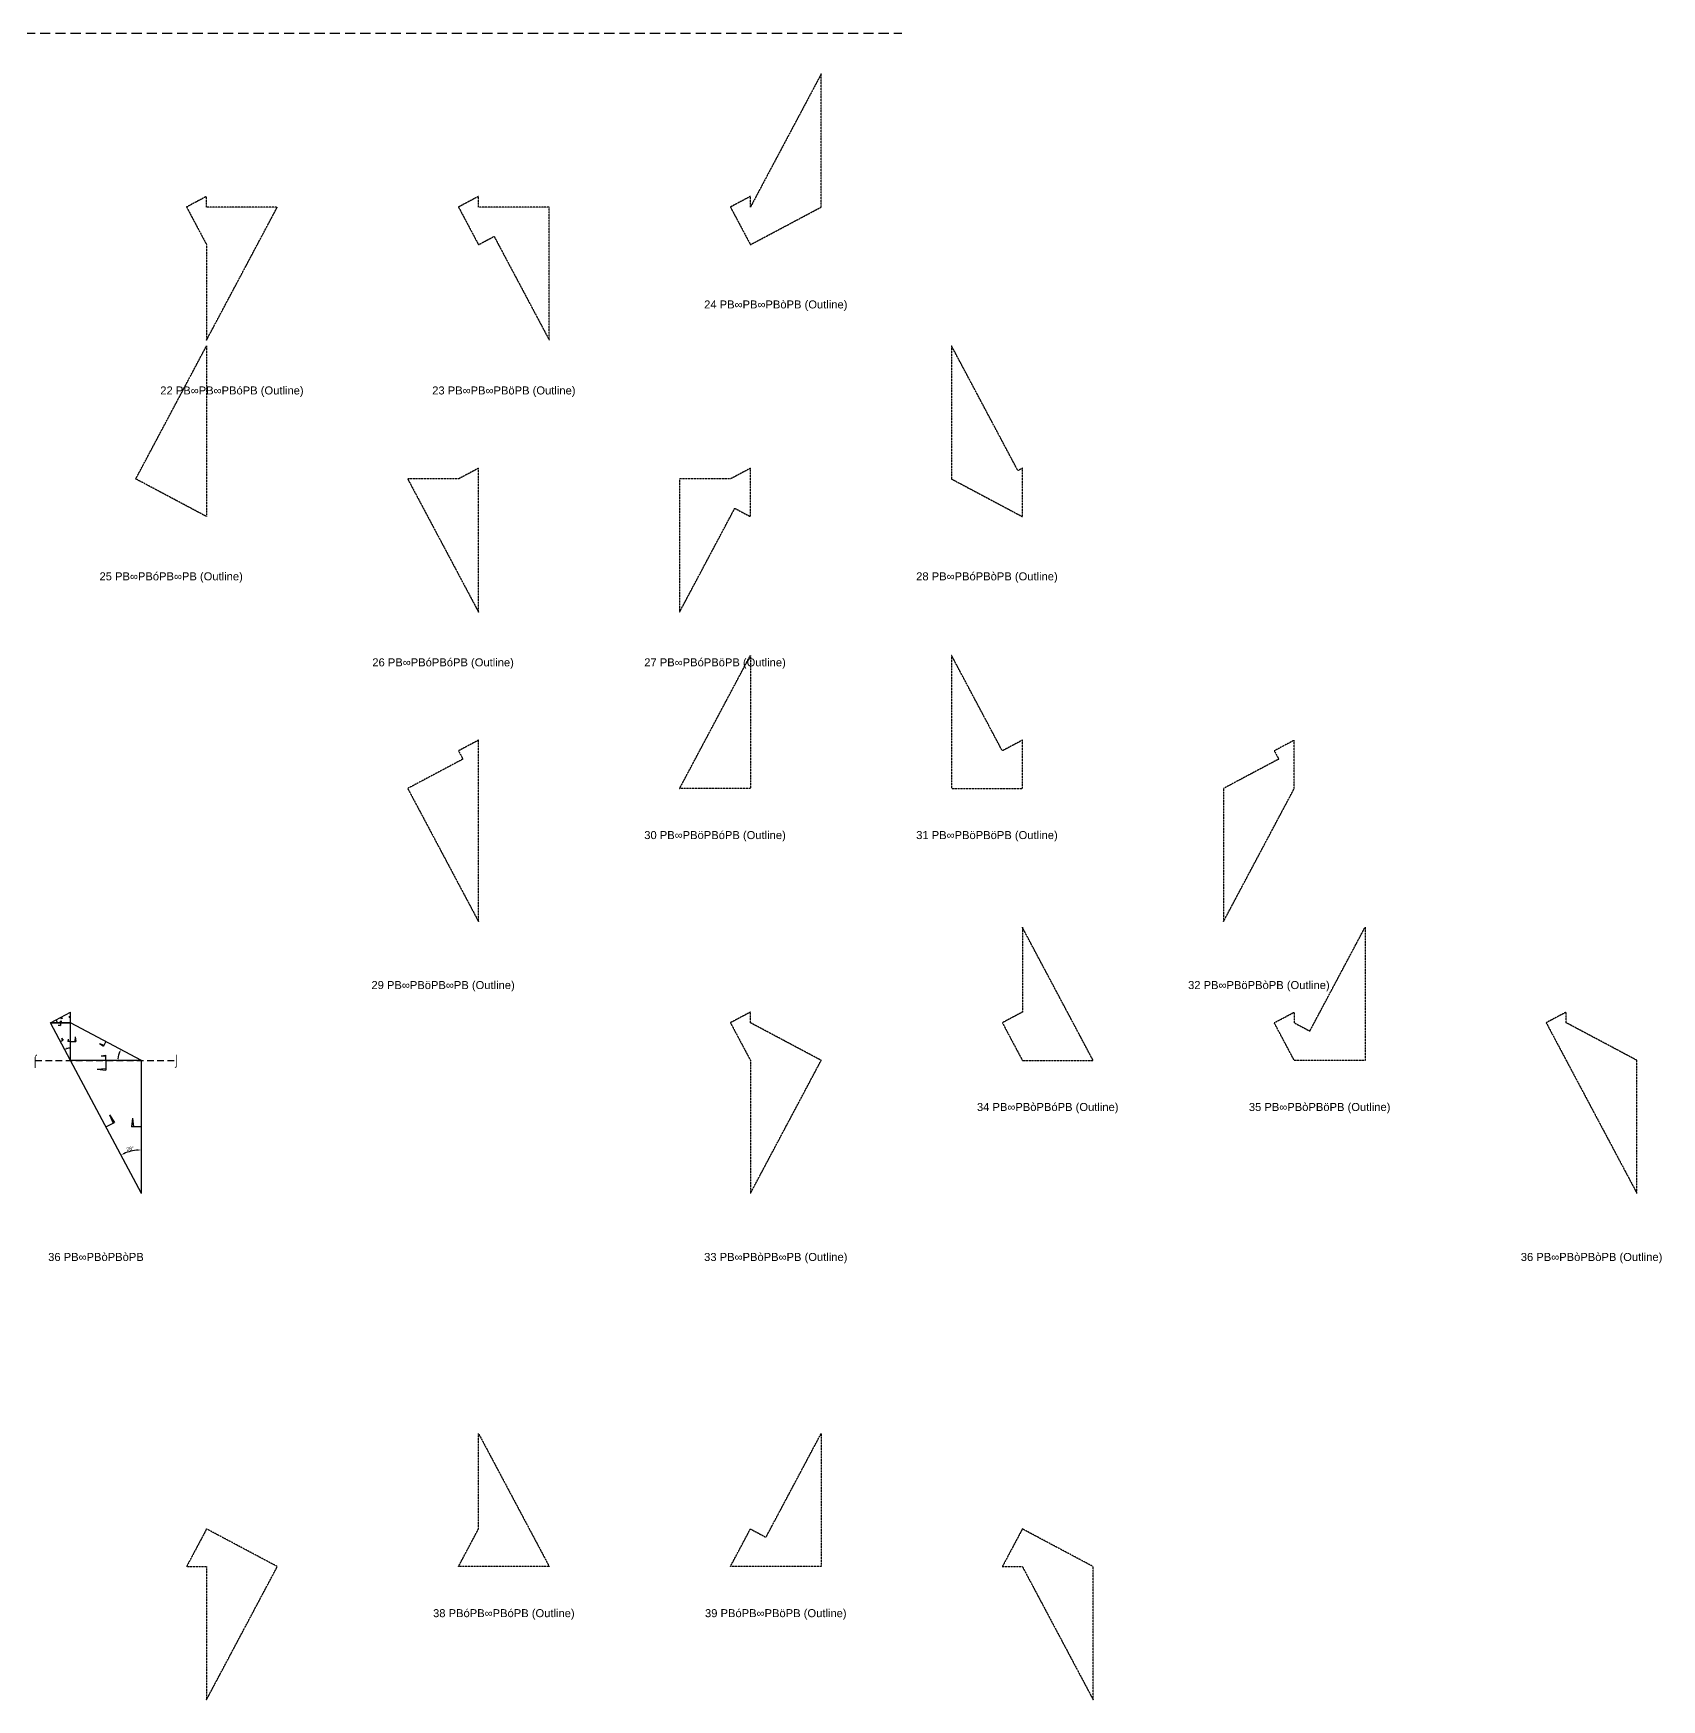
# Model space of a CAD drawing. Header units: millimetres. Extents: x 119083 to 3119777, y -5668141 to 24518.
# Drawn here: x 1341150 to 2561903, y -2937320 to -1687968 of the extents above; entities that cross this region are included whole.
import ezdxf
from ezdxf.enums import TextEntityAlignment as Align

# ---------------------------------------------------------------- set-up
doc = ezdxf.new("R2010")
doc.units = ezdxf.units.MM
doc.header["$PDMODE"] = 35
doc.linetypes.add('DASHED', pattern=[19.05, 12.7, -6.35])
for name, color, linetype in [('BASE', 170, 'Continuous'), ('HYPOTENUSE', 20, 'Continuous'), ('PERPENDICULAR', 90, 'Continuous')]:
    doc.layers.add(name, color=color, linetype=linetype)
doc.styles.add('Arial', font='arial_0.ttf')
doc.dimstyles.new('ISO-25', dxfattribs={"dimtxt": 250, "dimasz": 100, "dimexe": 1.25, "dimexo": 0.625, "dimgap": 100, "dimtad": 1, "dimdec": 0, "dimtxsty": 'Arial', "dimcen": 2.5, "dimadec": 0, "dimazin": 0, "dimtfac": 1, "dimtdec": 0, "dimtmove": 0, "dimatfit": 3, "dimfxl": 1, "dimarcsym": 0})

# ---------------------------------------------------------------- blocks, each defined once
blk = doc.blocks.new('*D9')
at = {"color": 0, "lineweight": -2, "ltscale": 100, "transparency": 16777216}
blk.add_arc((0, 0), 4906, 4.08845, 23.91155, dxfattribs=at)
at = {"color": 0, "ltscale": 100, "transparency": 16777216}
for points in [[(4432, 1963), (4537, 2014), (4332, 2303)], [(4952, 352), (4835, 348), (4906, 0)]]:
    blk.add_solid(points, dxfattribs=at)
at = {"layer": 'Defpoints', "color": 0, "ltscale": 100, "transparency": 16777216}
for p in [(15000, 7976), (0, 0), (0, 0), (4841, 796), (15000, 0)]:
    blk.add_point(p, dxfattribs=at)
at = {"color": 0, "ltscale": 100, "transparency": 16777216, "insert": (5055, 1260), "char_height": 400, "attachment_point": 5, "rotation": 284, "style": 'Arial'}
blk.add_mtext('28°', dxfattribs=at)
blk = doc.blocks.new('SanjoyNathGeometrifyingTrigonometryFundamentalLockedSet')
at = {"color": 242, "linetype": 'DASHED', "ltscale": 100, "true_color": 0xcd2027}
for p, q in [((7500, 3987.8), (8016.4, 3016.6)), ((8852.4, 3574.3), (7922.5, 3193.2)), ((8852.4, 3574.3), (8016.4, 3016.6))]:
    blk.add_line(p, q, dxfattribs=at)
at = {"color": 114, "linetype": 'DASHED', "ltscale": 100, "true_color": 0x139b48}
for p, q in [((14000, 4987.8), (13900, 3987.8)), ((15000, 3987.8), (13900, 3987.8)), ((14000, 4987.8), (14100, 3987.8))]:
    blk.add_line(p, q, dxfattribs=at)
at = {"color": 159, "linetype": 'DASHED', "ltscale": 100, "true_color": 0x22346e}
for p, q in [((7500, 0), (7500, 1100)), ((8500, 1000), (7500, 1100)), ((8500, 1000), (7500, 900))]:
    blk.add_line(p, q, dxfattribs=at)
at = {"layer": 'BASE'}
blk.add_line((0, 0), (15000, 0), dxfattribs=at)
at = {"layer": 'HYPOTENUSE'}
blk.add_line((0, 0), (15000, 7975.6), dxfattribs=at)
at = {"layer": 'PERPENDICULAR'}
blk.add_line((15000, 0), (15000, 7975.6), dxfattribs=at)
at = {"color": 4, "ltscale": 100}
dim = blk.add_angular_dim_2l(base=(4841, 795.6), line1=((0, 0), (15000, 0)), line2=((0, 0), (15000, 7975.6)), dimstyle='ISO-25', override={"dimtxt": 400, "dimasz": 350, "dimgap": 100}, dxfattribs=at)
dim.commit()
dim.dimension.update_dxf_attribs({"geometry": '*D9', "text_midpoint": (5055.4, 1260.5)})

msp = doc.modelspace()

# ---------------------------------------------------------------- linework, layer by layer
at = {"linetype": 'DASHED', "ltscale": 600}
msp.add_line((157506, -1687968), (1992269, -1687968), dxfattribs=at)
at = {"linetype": 'DASHED', "ltscale": 400}
msp.add_line((1342555, -2458020), (1448669, -2458020), dxfattribs=at)
at = {"linetype": 'DASHED'}
for points in [[(1878740, -1810246), (1863740, -1818221), (1878740, -1846432), (1931797, -1818221), (1931797, -1718436), (1878740, -1818221)], [(1471015, -1818221), (1471015, -1810246), (1456015, -1818221), (1471015, -1846432), (1471015, -1918007), (1524072, -1818221)], [(1674877, -1818221), (1674877, -1810246), (1659877, -1818221), (1674877, -1846432), (1686571, -1840214), (1727934, -1918007), (1727934, -1818221)], [(1471015, -1922298), (1471015, -2050295), (1417958, -2022084)], [(2029546, -2022084), (2082603, -2050295), (2082603, -2014108), (2079296, -2015866), (2029546, -1922298)], [(1674877, -2121870), (1674877, -2014108), (1659877, -2022084), (1621820, -2022084)], [(1867046, -2044077), (1878740, -2050295), (1878740, -2014108), (1863740, -2022084), (1825683, -2022084), (1825683, -2121870)], [(1878740, -2254157), (1825683, -2254157), (1878740, -2154372)], [(2082603, -2254157), (2082603, -2217971), (2067603, -2225947), (2029546, -2154372), (2029546, -2254157)], [(1674877, -2353943), (1674877, -2217971), (1659877, -2225947), (1663183, -2232164), (1621820, -2254157)], [(2233408, -2353943), (2286465, -2254157), (2286465, -2217971), (2271465, -2225947), (2274771, -2232164), (2233408, -2254157)], [(2082603, -2421834), (2067603, -2429809), (2082603, -2458020), (2135659, -2458020), (2082603, -2358234)], [(2339522, -2358234), (2339522, -2458020), (2286465, -2458020), (2271465, -2429809), (2286465, -2421834), (2286465, -2429809), (2298159, -2436027)], [(1878740, -2421834), (1863740, -2429809), (1878740, -2458020), (1878740, -2557806), (1931797, -2458020), (1878740, -2429809)], [(2490328, -2421834), (2475328, -2429809), (2543385, -2557806), (2543385, -2458020), (2490328, -2429809)], [(1674877, -2809323), (1674877, -2737749), (1727934, -2837534), (1659877, -2837534)], [(1931797, -2737749), (1931797, -2837534), (1863740, -2837534), (1878740, -2809323), (1890434, -2815541)], [(1471015, -2809323), (1456015, -2837534), (1471015, -2837534), (1471015, -2937320), (1524072, -2837534)], [(2082603, -2809323), (2067603, -2837534), (2082603, -2837534), (2135659, -2937320), (2135659, -2837534)]]:
    msp.add_lwpolyline(points, close=True, dxfattribs=at)

# ---------------------------------------------------------------- block references
msp.add_blockref('SanjoyNathGeometrifyingTrigonometryFundamentalLockedSet', (1354083, -2429809), dxfattribs=at)
at = {"linetype": 'DASHED', "ltscale": 100, "rotation": 90}
for p, xscale, yscale, zscale in [((1369083, -2458020), 1.880726465346334, 1.880726465346334, 1.880726465346334), ((1422140, -2557806), 6.652377834264341, 6.652377834264341, 6.652377834264341)]:
    msp.add_blockref('SanjoyNathGeometrifyingTrigonometryFundamentalLockedSet', p, dxfattribs=dict(at, xscale=xscale, yscale=yscale, zscale=zscale))
at = {"linetype": 'DASHED', "ltscale": 100, "xscale": -3.537132037454116, "yscale": 3.537132037454116, "zscale": 3.537132037454116}
msp.add_blockref('SanjoyNathGeometrifyingTrigonometryFundamentalLockedSet', (1422140, -2458020), dxfattribs=at)

# ---------------------------------------------------------------- texts
at = {"linetype": 'DASHED', "ltscale": 100, "style": 'Arial'}
for s, p in [('24 PB∞PB∞PBòPB (Outline)', (1897768, -1891231)), ('22 PB∞PB∞PBóPB (Outline)', (1490043, -1955723)), ('23 PB∞PB∞PBöPB (Outline)', (1693906, -1955723)), ('25 PB∞PBóPB∞PB (Outline)', (1444486, -2095094)), ('28 PB∞PBóPBòPB (Outline)', (2056074, -2095094)), ('26 PB∞PBóPBóPB (Outline)', (1648349, -2159586)), ('27 PB∞PBóPBöPB (Outline)', (1852211, -2159586)), ('30 PB∞PBöPBóPB (Outline)', (1852211, -2289082)), ('31 PB∞PBöPBöPB (Outline)', (2056074, -2289082)), ('29 PB∞PBöPB∞PB (Outline)', (1648349, -2401533)), ('32 PB∞PBöPBòPB (Outline)', (2259937, -2401533)), ('⌠', (1342555, -2458020)), ('⌡', (1448669, -2458020)), ('34 PB∞PBòPBóPB (Outline)', (2101631, -2492945)), ('35 PB∞PBòPBöPB (Outline)', (2305494, -2492945)), ('36 PB∞PBòPBòPB', (1388112, -2605396)), ('33 PB∞PBòPB∞PB (Outline)', (1897768, -2605396)), ('36 PB∞PBòPBòPB (Outline)', (2509356, -2605396)), ('38 PBóPB∞PBóPB (Outline)', (1693906, -2872459)), ('39 PBóPB∞PBöPB (Outline)', (1897768, -2872459))]:
    msp.add_text(s, height=6000, dxfattribs=at).set_placement(p, align=Align.MIDDLE_CENTER)

doc.saveas('drawing.dxf')
